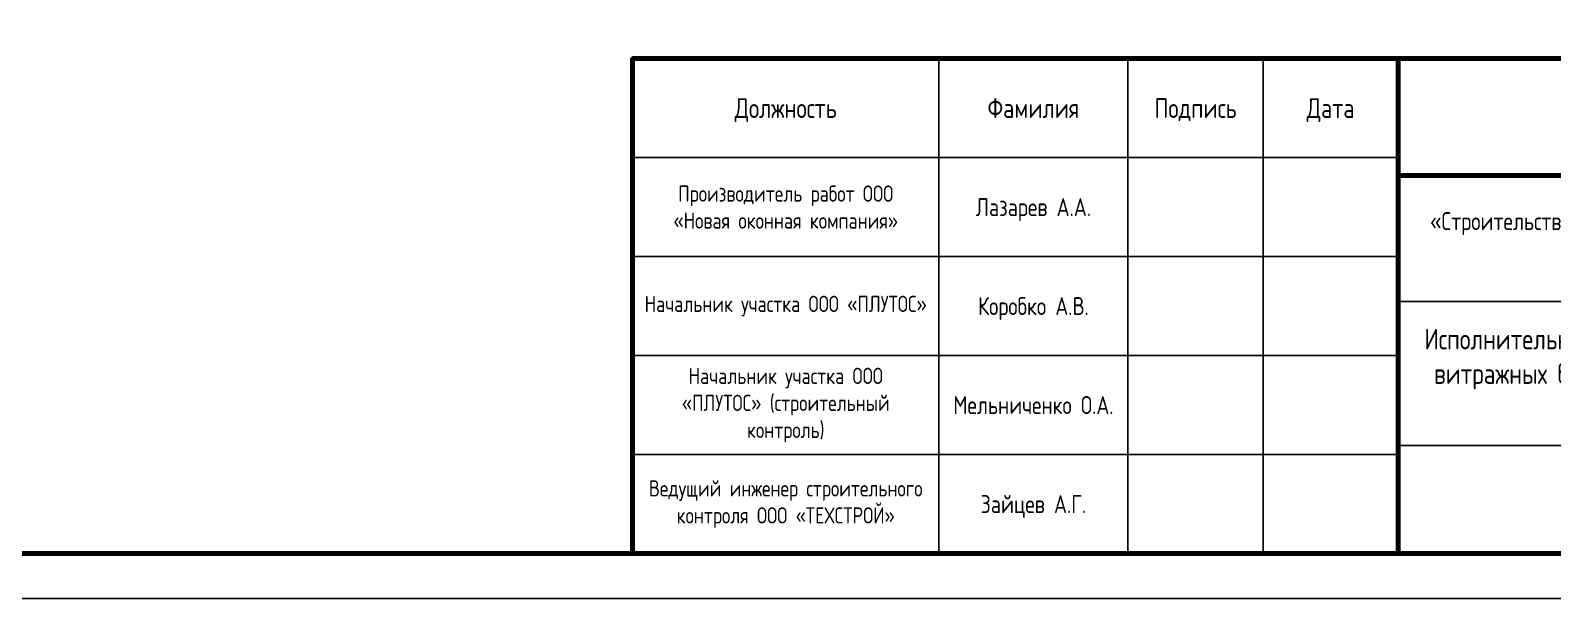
# Model space of a CAD drawing. Header units: metres. Extents: x 50 to 891, y -1294 to 247.
# Drawn here: x 634.1 to 803.1, y -1294 to -1230.9 of the extents above; entities that cross this region are included whole.
import ezdxf
from ezdxf.enums import TextEntityAlignment as Align

# ---------------------------------------------------------------- set-up
doc = ezdxf.new("R2010")
doc.units = ezdxf.units.M
doc.layers.add('РАМКА', color=7, linetype='Continuous')
doc.layers.add('ТЕКСТ', color=7, linetype='Continuous')
doc.styles.add('ИД', font='isocpeur.ttf', dxfattribs={"width": 0.8})

msp = doc.modelspace()

# ---------------------------------------------------------------- linework, layer by layer
at = {"layer": 'РАМКА', "lineweight": 25}
for p, q in [((735, -1289), (735, -1234)), ((756, -1289), (756, -1234)), ((771, -1289), (771, -1234)), ((701, -1245), (786, -1245)), ((701, -1256), (786, -1256)), ((786, -1261), (886, -1261)), ((701, -1267), (786, -1267)), ((786, -1277), (886, -1277)), ((701, -1278), (786, -1278))]:
    msp.add_line(p, q, dxfattribs=at)
at = {"layer": 'РАМКА', "lineweight": 70}
for p, q in [((786, -1289), (786, -1234)), ((786, -1247), (886, -1247))]:
    msp.add_line(p, q, dxfattribs=at)
at = {"layer": 'РАМКА', "lineweight": 25}
msp.add_lwpolyline([(50, -1294), (891, -1294), (891, -700), (50, -700)], close=True, dxfattribs=at)
at = {"layer": 'РАМКА', "lineweight": 70}
for points in [[(70, -1289), (886, -1289), (886, -705), (70, -705)], [(701, -1289), (886, -1289), (886, -1234), (701, -1234)]]:
    msp.add_lwpolyline(points, close=True, dxfattribs=at)

# ---------------------------------------------------------------- texts
at = {"layer": 'ТЕКСТ', "style": 'ИД', "width": 0.8}
for s, height, p in [('Должность', 2.2, (718, -1239.5)), ('Фамилия', 2.2, (745.5, -1239.5)), ('Подпись', 2.2, (763.5, -1239.5)), ('Дата', 2.2, (778.5, -1239.5)), ('Лазарев А.А.', 2, (745.5, -1250.5)), ('Коробко А.В.', 2, (745.5, -1261.5)), ('Мельниченко О.А.', 2, (745.5, -1272.5)), ('Зайцев А.Г.', 2, (745.5, -1283.5))]:
    msp.add_text(s, height=height, dxfattribs=at).set_placement(p, align=Align.MIDDLE_CENTER)
at = {"layer": 'ТЕКСТ', "attachment_point": 5, "style": 'ИД'}
for s, insert, char_height, width in [('Производитель работ ООО «Новая оконная компания»', (718, -1250.5), 1.8, 31), ('«Строительство многоэтажного жилого дома со встроенно-пристроенными помещениями и автостоянкой по адресу: г. Краснодар, ул. Уральская, 100/8»', (836, -1254), 2, 95), ('Начальник участка ООО «ПЛУТОС»', (718, -1261.5), 1.8, 31), ('Исполнительная схема №1. Плановое положение витражных блоков из алюминиевого профиля\\Pна отм. −6.000', (817, -1269), 2.3, 58), ('Начальник участка ООО «ПЛУТОС» (строительный контроль)', (718, -1272.5), 1.8, 31), ('Ведущий инженер строительного контроля ООО «ТЕХСТРОЙ»', (718, -1283.5), 1.8, 31)]:
    msp.add_mtext(s, dxfattribs=dict(at, insert=insert, char_height=char_height, width=width))

doc.saveas('drawing.dxf')
